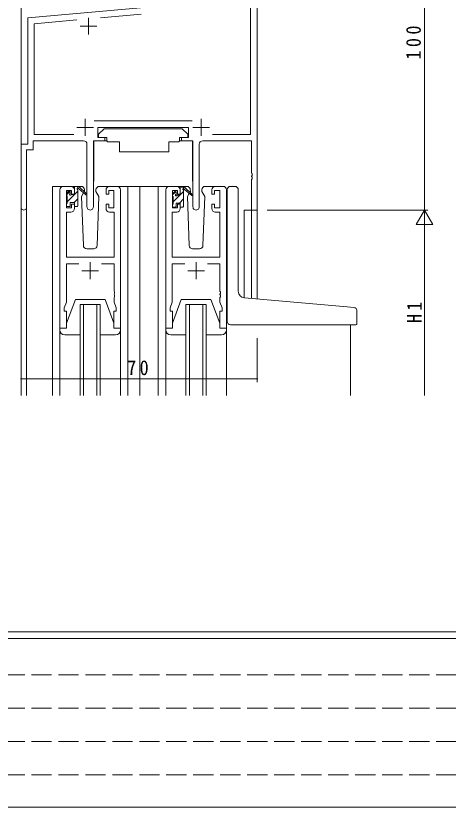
# Model space of a CAD drawing. Units: millimetres, scale not verified. Extents: x -594 to 539, y -420 to 386.
# Drawn here: x -444.1 to -315.9, y -420 to -185.4 of the extents above; entities that cross this region are included whole.
import ezdxf

# ---------------------------------------------------------------- set-up
doc = ezdxf.new("R2010")
doc.units = ezdxf.units.MM
doc.header["$LTSCALE"] = 2
doc.linetypes.add('DASHED3', pattern=[4, 3, -1])
for name, color, linetype, lineweight in [('0-1_YKK_ZWAK', 7, 'Continuous', 9), ('0-3_YKK_11', 7, 'Continuous', 9), ('0-4_YKK_12', 2, 'Continuous', 9), ('0-6_YKK_13', 4, 'Continuous', 9), ('0-7_YKK_D', 6, 'Continuous', 9)]:
    doc.layers.add(name, color=color, linetype=linetype, lineweight=lineweight)
doc.styles.add('ＭＳ ゴシック', font='')
doc.styles.get('ＭＳ ゴシック').set_extended_font_data('MS Gothic')

msp = doc.modelspace()

# ---------------------------------------------------------------- linework, layer by layer
at = {"layer": '0-1_YKK_ZWAK'}
for p, q in [((510, -368), (-590, -368)), ((456, -370), (-590, -370)), ((-590, -420), (456, -420))]:
    msp.add_line(p, q, dxfattribs=at)
at = {"layer": '0-1_YKK_ZWAK', "linetype": 'DASHED3'}
for p, q in [((-583.43, -380.732), (-228.87, -380.732)), ((-583.43, -390.63), (-228.87, -390.63)), ((-583.43, -400.528), (-228.87, -400.528)), ((-583.43, -410.426), (-228.87, -410.426))]:
    msp.add_line(p, q, dxfattribs=at)
at = {"layer": '0-3_YKK_11'}
for p, q in [((-372.5, -242.996), (-372.5, -142.996)), ((-374.43, -220.566), (-374.43, -163.126)), ((-407.076, -183.072), (-440.5, -185.996)), ((-406.861, -184.99), (-418.927, -186.046)), ((-440.5, -185.996), (-440.5, -223.496)), ((-425.995, -186.665), (-438.57, -187.765)), ((-422.5, -185.996), (-422.5, -190.996)), ((-438.57, -187.765), (-438.57, -220.566)), ((-425, -188.496), (-420, -188.496)), ((-423.5, -215.996), (-423.5, -220.996)), ((-420.808, -216.566), (-391.792, -216.566)), ((-389.1, -215.996), (-389.1, -220.996)), ((-426, -218.496), (-421, -218.496)), ((-419.7, -218.496), (-392.9, -218.496)), ((-419.7, -221.496), (-419.7, -218.496)), ((-392.9, -218.496), (-392.9, -221.496)), ((-391.6, -218.496), (-386.6, -218.496)), ((-438.87, -222.496), (-423.95, -222.496)), ((-438.87, -225.126), (-438.87, -222.496)), ((-438.57, -220.566), (-426.851, -220.566)), ((-421.05, -222.496), (-417.7, -222.496)), ((-421.05, -242.046), (-421.05, -222.496)), ((-417.7, -221.496), (-419.7, -221.496)), ((-417.7, -222.496), (-417.7, -221.496)), ((-394.9, -221.496), (-394.9, -222.496)), ((-392.9, -221.496), (-394.9, -221.496)), ((-394.9, -222.496), (-391.55, -222.496)), ((-391.55, -222.496), (-391.55, -242.046)), ((-388.65, -222.496), (-374.13, -222.496)), ((-385.75, -220.566), (-374.43, -220.566)), ((-385.75, -220.566), (-374.43, -220.566)), ((-374.13, -222.496), (-374.13, -232.038)), ((-442.5, -223.496), (-442.5, -242.181)), ((-440.5, -223.496), (-442.5, -223.496)), ((-440.87, -225.126), (-438.87, -225.126)), ((-440.87, -242.181), (-440.87, -225.126)), ((-422.95, -223.496), (-422.95, -242.046)), ((-389.65, -242.046), (-389.65, -223.496)), ((-374.13, -232.038), (-374.01, -232.221)), ((-374.01, -232.771), (-374.13, -232.954)), ((-374.13, -232.954), (-374.13, -233.038)), ((-374.13, -233.038), (-374.01, -233.221)), ((-374.01, -233.771), (-374.13, -233.954)), ((-374.13, -233.954), (-374.13, -242.996)), ((-374.01, -232.221), (-374.01, -232.771)), ((-374.01, -233.221), (-374.01, -233.771)), ((-430, -235.996), (-427.7, -235.996)), ((-416.3, -235.996), (-414, -235.996)), ((-398.6, -235.996), (-396.3, -235.996)), ((-384.9, -235.996), (-382.6, -235.996)), ((-431, -277.996), (-431, -236.996)), ((-429, -237.196), (-429, -242.396)), ((-427.5, -237.196), (-429, -237.196)), ((-427.5, -238.296), (-427.5, -237.196)), ((-426.7, -238.296), (-427.5, -238.296)), ((-426.7, -236.996), (-426.7, -238.296)), ((-417.3, -238.296), (-417.3, -236.996)), ((-416.5, -238.296), (-417.3, -238.296)), ((-416.5, -237.196), (-416.5, -238.296)), ((-415, -237.196), (-416.5, -237.196)), ((-415, -242.396), (-415, -237.196)), ((-413, -236.996), (-413, -277.996)), ((-399.6, -277.996), (-399.6, -236.996)), ((-397.6, -237.196), (-397.6, -242.396)), ((-396.1, -237.196), (-397.6, -237.196)), ((-396.1, -238.296), (-396.1, -237.196)), ((-395.3, -238.296), (-396.1, -238.296)), ((-395.3, -236.996), (-395.3, -238.296)), ((-385.9, -238.296), (-385.9, -236.996)), ((-385.1, -238.296), (-385.9, -238.296)), ((-385.1, -237.196), (-385.1, -238.296)), ((-383.6, -237.196), (-385.1, -237.196)), ((-383.6, -242.396), (-383.6, -237.196)), ((-381.6, -236.996), (-381.6, -277.996)), ((-427.5, -241.296), (-426.7, -241.296)), ((-427.5, -242.396), (-427.5, -241.296)), ((-426.7, -241.296), (-426.7, -242.596)), ((-417.3, -241.296), (-416.5, -241.296)), ((-417.3, -242.596), (-417.3, -241.296)), ((-416.5, -241.296), (-416.5, -242.396)), ((-396.1, -241.296), (-395.3, -241.296)), ((-396.1, -242.396), (-396.1, -241.296)), ((-395.3, -241.296), (-395.3, -242.596)), ((-385.9, -241.296), (-385.1, -241.296)), ((-385.9, -242.596), (-385.9, -241.296)), ((-385.1, -241.296), (-385.1, -242.396)), ((-429.07, -243.596), (-429.07, -256.996)), ((-427.7, -243.596), (-429.07, -243.596)), ((-429, -242.396), (-427.5, -242.396)), ((-416.5, -242.396), (-415, -242.396)), ((-414.93, -243.596), (-416.3, -243.596)), ((-414.93, -256.996), (-414.93, -243.596)), ((-397.67, -243.596), (-397.67, -256.996)), ((-396.3, -243.596), (-397.67, -243.596)), ((-397.6, -242.396), (-396.1, -242.396)), ((-385.1, -242.396), (-383.6, -242.396)), ((-383.53, -243.596), (-384.9, -243.596)), ((-383.53, -256.996), (-383.53, -243.596)), ((-374.13, -242.996), (-372.5, -242.996)), ((-429.07, -256.996), (-414.93, -256.996)), ((-397.67, -256.996), (-383.53, -256.996)), ((-429.07, -258.926), (-429.07, -270.265)), ((-425.351, -258.926), (-429.07, -258.926)), ((-422, -258.496), (-422, -263.496)), ((-414.93, -258.926), (-418.65, -258.926)), ((-414.93, -267.038), (-414.93, -258.926)), ((-397.67, -258.926), (-397.67, -270.265)), ((-393.951, -258.926), (-397.67, -258.926)), ((-390.6, -258.496), (-390.6, -263.496)), ((-383.53, -258.926), (-387.25, -258.926)), ((-383.53, -267.038), (-383.53, -258.926)), ((-424.5, -260.996), (-419.5, -260.996)), ((-393.1, -260.996), (-388.1, -260.996)), ((-414.81, -267.221), (-414.93, -267.038)), ((-414.81, -267.771), (-414.81, -267.221)), ((-383.41, -267.221), (-383.53, -267.038)), ((-383.41, -267.771), (-383.41, -267.221)), ((-414.93, -267.954), (-414.81, -267.771)), ((-414.93, -268.038), (-414.93, -267.954)), ((-414.81, -268.221), (-414.93, -268.038)), ((-414.93, -268.954), (-414.81, -268.771)), ((-414.93, -270.265), (-414.93, -268.954)), ((-414.81, -268.771), (-414.81, -268.221)), ((-383.53, -267.954), (-383.41, -267.771)), ((-383.53, -268.038), (-383.53, -267.954)), ((-383.41, -268.221), (-383.53, -268.038)), ((-383.53, -268.954), (-383.41, -268.771)), ((-383.53, -270.265), (-383.53, -268.954)), ((-383.41, -268.771), (-383.41, -268.221)), ((-429.07, -270.265), (-429.7, -271.996)), ((-429.7, -271.996), (-429.7, -272.996)), ((-414.3, -271.996), (-414.93, -270.265)), ((-414.3, -272.996), (-414.3, -271.996)), ((-397.67, -270.265), (-398.3, -271.996)), ((-398.3, -271.996), (-398.3, -272.996)), ((-382.9, -271.996), (-383.53, -270.265)), ((-382.9, -272.996), (-382.9, -271.996)), ((-429.7, -272.996), (-429, -272.996)), ((-429, -272.996), (-429, -277.996)), ((-415, -272.996), (-414.3, -272.996)), ((-415, -277.996), (-415, -272.996)), ((-398.3, -272.996), (-397.6, -272.996)), ((-397.6, -272.996), (-397.6, -277.996)), ((-383.6, -272.996), (-382.9, -272.996)), ((-383.6, -277.996), (-383.6, -272.996)), ((-429, -277.996), (-431, -277.996)), ((-413, -277.996), (-415, -277.996)), ((-397.6, -277.996), (-399.6, -277.996)), ((-381.6, -277.996), (-383.6, -277.996))]:
    msp.add_line(p, q, dxfattribs=at)
for centre, radius, start, end in [((-423.95, -223.496), 1, 0, 89.99998), ((-388.65, -223.496), 1, 90, 179.99998), ((-430, -236.996), 1, 90, 179.99998), ((-427.7, -236.996), 1, 0, 89.99998), ((-416.3, -236.996), 1, 90, 179.99998), ((-414, -236.996), 1, 0, 89.99998), ((-398.6, -236.996), 1, 90, 179.99998), ((-396.3, -236.996), 1, 0, 89.99998), ((-384.9, -236.996), 1, 90, 179.99998), ((-382.6, -236.996), 1, 0, 89.99998), ((-441.685, -242.181), 0.815, 179.99998, 0), ((-427.7, -242.596), 1, 270, 359.99998), ((-422, -242.046), 0.95, 179.99998, 0), ((-416.3, -242.596), 1, 180, 269.99998), ((-396.3, -242.596), 1, 270, 359.99998), ((-390.6, -242.046), 0.95, 179.99998, 0), ((-384.9, -242.596), 1, 180, 269.99998)]:
    msp.add_arc(centre, radius, start, end, dxfattribs=at)
at = {"layer": '0-4_YKK_12'}
for p, q in [((-442.5, -77.996), (-442.5, -223.796)), ((-433.2, -235.996), (-433.2, -297.996)), ((-430, -235.996), (-433.2, -235.996)), ((-415.15, -235.996), (-407.3, -235.996)), ((-410.8, -235.996), (-410.8, -297.996)), ((-407.3, -235.996), (-398.6, -235.996)), ((-407.3, -235.996), (-407.3, -297.996)), ((-401.8, -235.996), (-401.8, -297.996)), ((-442.5, -297.996), (-442.5, -242.181)), ((-440.87, -242.181), (-440.87, -297.996)), ((-376.4, -242.996), (-376.4, -269.061)), ((-372.5, -242.996), (-376.4, -242.996)), ((-374.13, -269.264), (-374.13, -242.996)), ((-372.5, -242.996), (-372.5, -269.407)), ((-425, -270.996), (-419, -270.996)), ((-425, -297.996), (-425, -270.996)), ((-424, -270.996), (-424, -297.996)), ((-420, -297.996), (-420, -270.996)), ((-419, -270.996), (-419, -297.996)), ((-393.6, -270.996), (-387.6, -270.996)), ((-393.6, -297.996), (-393.6, -270.996)), ((-392.6, -270.996), (-392.6, -297.996)), ((-388.6, -297.996), (-388.6, -270.996)), ((-387.6, -270.996), (-387.6, -297.996)), ((-344.8, -276.998), (-344.8, -297.996))]:
    msp.add_line(p, q, dxfattribs=at)
at = {"layer": '0-6_YKK_13'}
for p, q in [((-417.897, -218.896), (-394.697, -218.896)), ((-420.947, -222.796), (-420.947, -234.496)), ((-420.647, -222.496), (-417.009, -222.496)), ((-419.497, -221.496), (-417.097, -221.496)), ((-417.097, -221.496), (-417.097, -221.996)), ((-417.097, -221.996), (-416.956, -222.796)), ((-416.956, -222.796), (-413.297, -222.796)), ((-413.297, -222.796), (-413.297, -225.796)), ((-398.639, -222.796), (-398.639, -225.796)), ((-398.639, -222.796), (-395.639, -222.796)), ((-395.497, -221.996), (-395.639, -222.796)), ((-391.953, -222.497), (-395.591, -222.497)), ((-395.497, -221.496), (-395.497, -221.996)), ((-395.497, -221.496), (-393.097, -221.496)), ((-391.653, -222.797), (-391.654, -234.496)), ((-413.297, -225.796), (-398.639, -225.796)), ((-424.713, -235.996), (-427.7, -235.996)), ((-426.7, -238.396), (-426.7, -236.296)), ((-426.676, -236.179), (-426.517, -236.02)), ((-426.4, -235.996), (-425.609, -235.996)), ((-425.7, -236.496), (-425.7, -235.996)), ((-425.416, -236.067), (-423.233, -238.114)), ((-423.266, -238.459), (-425.406, -236.763)), ((-416.3, -235.996), (-419.287, -235.996)), ((-393.313, -235.996), (-396.3, -235.996)), ((-395.3, -238.596), (-395.3, -236.496)), ((-395, -236.196), (-394.209, -236.196)), ((-394.3, -236.696), (-394.3, -236.196)), ((-394.016, -236.267), (-391.833, -238.314)), ((-384.9, -235.996), (-387.887, -235.996)), ((-380.4, -235.996), (-379.1, -235.996)), ((-429, -238.503), (-427.941, -237.444)), ((-429, -238.696), (-429, -238.096)), ((-428.912, -237.884), (-428.412, -237.384)), ((-428.8, -240.548), (-425.7, -237.448)), ((-428.8, -240.996), (-428.8, -238.896)), ((-427.9, -237.596), (-427.9, -237.935)), ((-427.439, -238.396), (-426.7, -238.396)), ((-425.7, -241.696), (-425.7, -237.096)), ((-423.942, -237.923), (-424.543, -238.964)), ((-424.543, -238.964), (-424.034, -253.531)), ((-423.695, -237.496), (-423.765, -237.616)), ((-423.714, -236.961), (-423.695, -237.496)), ((-420.305, -237.496), (-420.286, -236.961)), ((-419.458, -238.964), (-420.305, -237.496)), ((-419.458, -238.964), (-420.305, -237.496)), ((-419.966, -253.531), (-419.458, -238.964)), ((-397.6, -238.533), (-396.621, -237.555)), ((-397.6, -238.896), (-397.6, -238.296)), ((-397.512, -238.084), (-397.012, -237.584)), ((-397.4, -240.579), (-395.417, -238.596)), ((-397.4, -241.196), (-397.4, -239.096)), ((-396.5, -237.796), (-396.5, -238.135)), ((-396.039, -238.596), (-395.3, -238.596)), ((-395.3, -238.479), (-394.3, -237.479)), ((-394.3, -241.896), (-394.3, -237.296)), ((-391.866, -238.659), (-394.006, -236.963)), ((-392.622, -238.06), (-393.143, -238.964)), ((-393.143, -238.964), (-392.634, -253.531)), ((-392.295, -237.496), (-392.44, -237.746)), ((-392.314, -236.961), (-392.295, -237.496)), ((-388.905, -237.496), (-388.886, -236.961)), ((-388.756, -237.754), (-388.905, -237.496)), ((-388.058, -238.964), (-388.905, -237.496)), ((-388.566, -253.531), (-388.058, -238.964)), ((-378.1, -267.084), (-378.1, -236.996)), ((-429, -241.696), (-429, -241.196)), ((-427.9, -240.796), (-426.7, -240.796)), ((-427.9, -240.796), (-427.9, -241.696)), ((-426.803, -240.796), (-425.7, -239.693)), ((-426.7, -240.796), (-426.7, -241.696)), ((-397.6, -241.896), (-397.6, -241.396)), ((-396.5, -240.996), (-395.3, -240.996)), ((-396.5, -240.996), (-396.5, -241.896)), ((-395.572, -240.996), (-394.3, -239.724)), ((-395.3, -240.996), (-395.3, -241.896)), ((-428.2, -241.996), (-428.7, -241.996)), ((-426, -241.996), (-426.4, -241.996)), ((-396.8, -242.196), (-397.3, -242.196)), ((-396.771, -242.195), (-396.501, -241.925)), ((-394.6, -242.196), (-395, -242.196)), ((-394.515, -242.184), (-394.312, -241.981)), ((-423.034, -254.496), (-420.966, -254.496)), ((-391.634, -254.496), (-389.566, -254.496)), ((-429, -276.496), (-426.4, -269.496)), ((-426.4, -269.496), (-417.6, -269.496)), ((-415, -276.496), (-417.6, -269.496)), ((-397.6, -276.496), (-395, -269.496)), ((-395, -269.496), (-386.2, -269.496)), ((-383.6, -276.496), (-386.2, -269.496)), ((-345.813, -271.741), (-376.274, -269.076)), ((-343.813, -271.916), (-345.813, -271.741)), ((-342.9, -276.696), (-342.9, -272.913)), ((-429, -277.996), (-429, -276.496)), ((-415, -276.496), (-415, -277.996)), ((-397.6, -277.996), (-397.6, -276.496)), ((-383.6, -276.496), (-383.6, -277.996)), ((-431, -277.996), (-429, -277.996)), ((-431, -278.496), (-431, -277.996)), ((-431, -278.496), (-431, -297.996)), ((-415, -277.996), (-413, -277.996)), ((-413, -277.996), (-413, -278.496)), ((-413, -278.496), (-413, -297.996)), ((-399.6, -277.996), (-397.6, -277.996)), ((-399.6, -278.496), (-399.6, -277.996)), ((-399.6, -278.496), (-399.6, -297.996)), ((-383.6, -277.996), (-381.6, -277.996)), ((-381.6, -277.996), (-381.6, -278.496)), ((-381.6, -278.496), (-381.6, -297.996)), ((-380.4, -276.996), (-343.2, -276.996)), ((-425, -279.996), (-429.5, -279.996)), ((-414.5, -279.996), (-419, -279.996)), ((-393.6, -279.996), (-398.1, -279.996)), ((-383.1, -279.996), (-387.6, -279.996))]:
    msp.add_line(p, q, dxfattribs=at)
for points in [[(-417.897, -218.896), (-419.497, -220.496), (-419.497, -221.496)], [(-394.697, -218.896), (-393.097, -220.496), (-393.097, -221.496)], [(-381.4, -275.996), (-381.4, -268.628), (-381.4, -236.996)]]:
    msp.add_lwpolyline(points, dxfattribs=at)
for centre, radius, start, end in [((-420.647, -222.796), 0.3, 90, 180), ((-391.953, -222.797), 0.3, 359.99646, 89.99646), ((-426.4, -236.296), 0.3, 90, 180), ((-425.7, -236.696), 0.2, 20.88332, 233.1301), ((-426, -237.096), 0.3, 0, 53.1301), ((-425.609, -236.296), 0.3, 49.8974, 90), ((-425.232, -236.518), 0.3, 200.88332, 234.62001), ((-424.713, -236.996), 1, 2, 90), ((-419.287, -236.996), 1, 90, 177.99998), ((-395, -236.496), 0.3, 90, 180), ((-394.3, -236.896), 0.2, 20.88332, 233.1301), ((-394.209, -236.496), 0.3, 49.8974, 90), ((-393.832, -236.718), 0.3, 200.88332, 234.62001), ((-393.313, -236.996), 1, 2, 90), ((-387.887, -236.996), 1, 90, 177.99998), ((-380.4, -236.996), 1, 90, 180), ((-379.1, -236.996), 1, 0, 90), ((-428.7, -238.096), 0.3, 134.99998, 180), ((-428.8, -238.696), 0.2, 180, 270), ((-428.2, -237.596), 0.3, 0, 134.99998), ((-427.9, -238.396), 0.25, 123.05573, 326.94426), ((-428.2, -237.935), 0.3, 303.05573, 0), ((-427.439, -238.696), 0.3, 90, 146.94426), ((-423.15, -238.296), 0.2, 234.62001, 114.62001), ((-397.3, -238.296), 0.3, 134.99998, 180), ((-397.4, -238.896), 0.2, 180, 270), ((-396.8, -237.796), 0.3, 0, 134.99998), ((-396.5, -238.596), 0.25, 123.05573, 326.94426), ((-396.8, -238.135), 0.3, 303.05573, 0), ((-396.039, -238.896), 0.3, 90, 146.94426), ((-394.6, -237.296), 0.3, 0, 53.1301), ((-391.75, -238.496), 0.2, 234.62001, 114.62001), ((-428.8, -241.196), 0.2, 90, 180), ((-397.4, -241.396), 0.2, 90, 180), ((-428.7, -241.696), 0.3, 180, 270), ((-428.2, -241.696), 0.3, 270, 0), ((-426.4, -241.696), 0.3, 180, 270), ((-426, -241.696), 0.3, 270, 0), ((-397.3, -241.896), 0.3, 180, 270), ((-396.8, -241.896), 0.3, 270, 0), ((-395, -241.896), 0.3, 180, 270), ((-394.6, -241.896), 0.3, 270, 0), ((-423.034, -253.496), 1, 182, 270), ((-420.966, -253.496), 1, 270, 357.99998), ((-391.634, -253.496), 1, 182, 270), ((-389.566, -253.496), 1, 270, 357.99998), ((-376.1, -267.084), 2, 180, 265), ((-343.9, -272.913), 1, 0, 85), ((-380.4, -275.996), 1, 180, 224.427), ((-380.4, -275.996), 1, 224.427, 270), ((-343.2, -276.696), 0.3, 270, 0), ((-429.5, -278.496), 1.5, 180, 270), ((-414.5, -278.496), 1.5, 270, 0), ((-398.1, -278.496), 1.5, 180, 270), ((-383.1, -278.496), 1.5, 270, 0)]:
    msp.add_arc(centre, radius, start, end, dxfattribs=at)
at = {"layer": '0-7_YKK_D'}
for p, q in [((-322.9, -142.996), (-322.9, -242.996)), ((-369.5, -242.996), (-321.9, -242.996)), ((-339.802, -242.996), (-321.9, -242.996)), ((-322.9, -242.996), (-325.4, -247.326)), ((-322.9, -242.996), (-322.9, -251.656)), ((-322.9, -242.996), (-320.4, -247.326)), ((-325.4, -247.326), (-320.4, -247.326)), ((-322.9, -247.996), (-322.9, -297.996)), ((-442.5, -280.996), (-442.5, -293.996)), ((-372.5, -280.996), (-372.5, -293.996)), ((-442.5, -292.996), (-372.5, -292.996))]:
    msp.add_line(p, q, dxfattribs=at)
for centre, start, end in [((-442.5, -292.996), 0, 180), ((-442.5, -292.996), 180, 0), ((-372.5, -292.996), 0, 180), ((-372.5, -292.996), 180, 0)]:
    msp.add_arc(centre, 0.106, start, end, dxfattribs=at)

# ---------------------------------------------------------------- texts
at = {"layer": '0-7_YKK_D', "color": 7, "char_height": 4.399, "attachment_point": 7, "rotation": 90, "style": 'ＭＳ ゴシック'}
for s, insert in [('\\T1.38;\\W0.9;100', (-323.9, -198.436)), ('\\T1.36;\\W0.9;H1', (-323.7, -276.516))]:
    msp.add_mtext(s, dxfattribs=dict(at, insert=insert))
at = {"layer": '0-7_YKK_D', "color": 7, "insert": (-411.02, -291.996), "char_height": 4.399, "attachment_point": 7, "style": 'ＭＳ ゴシック'}
msp.add_mtext('\\T1.36;\\W0.9;70', dxfattribs=at)

doc.saveas('drawing.dxf')
